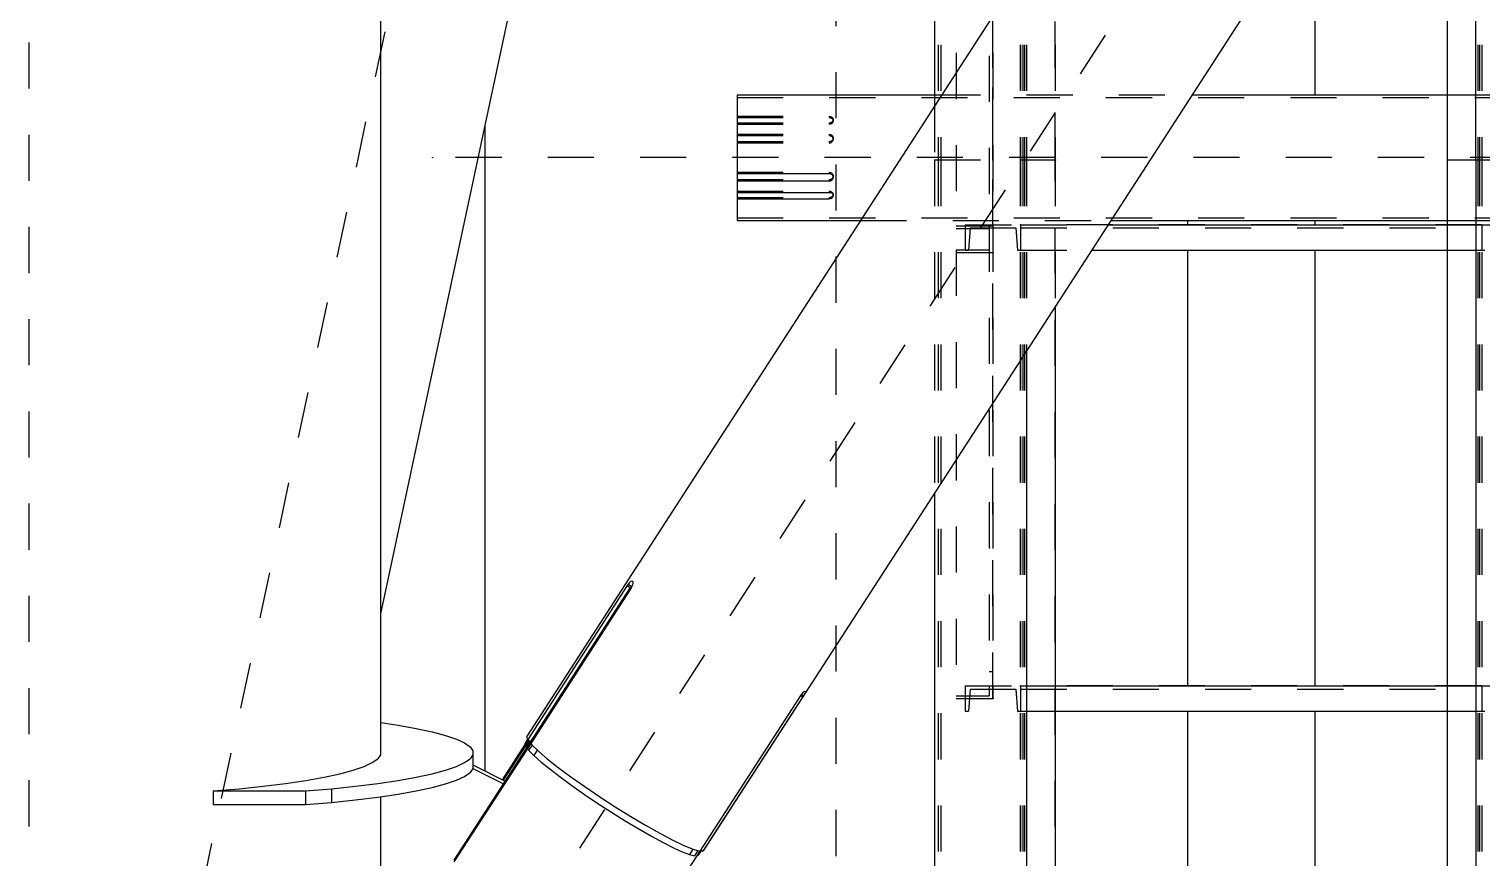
# Model space of a CAD drawing. Header units: millimetres. Extents: x 149919 to 150445, y 136651 to 136866.
# Drawn here: x 150370.813 to 150373.963, y 136711.202 to 136713 of the extents above; entities that cross this region are included whole.
import ezdxf

# ---------------------------------------------------------------- set-up
doc = ezdxf.new("R2010")
doc.units = ezdxf.units.MM
doc.header["$LTSCALE"] = 0.25
for name, pattern in [('CENTER', [50.8, 31.75, -6.35, 6.35, -6.35]), ('XKITLINE00', [0]), ('XKITLINE02', [4, 2, -2]), ('XKITLINE03', [6, 3, -1, 1, -1])]:
    doc.linetypes.add(name, pattern=pattern)

# ---------------------------------------------------------------- blocks, each defined once
blk = doc.blocks.new('çatıı')
at = {"color": 116, "linetype": 'XKITLINE02', "true_color": 0x136734}
for p, q in [((23097.16, 7919.31), (23097.16, 6234.33)), ((23097.69, 7919.31), (23097.69, 6234.33)), ((23114.92, 7919.31), (23114.93, 6234.33)), ((23115.01, 7919.31), (23115.01, 6234.33)), ((23115.46, 7919.31), (23115.46, 6234.33)), ((23115.86, 7919.31), (23115.86, 6234.33)), ((23116.31, 7919.31), (23116.31, 6234.33)), ((23122.51, 7919.31), (23122.51, 6234.33)), ((23214.14, 7919.31), (23214.14, 6234.33)), ((23214.54, 7919.31), (23214.53, 6234.33)), ((23214.99, 7919.31), (23214.99, 6234.33)), ((23101.01, 6317.52), (23101.01, 6219.49)), ((23108.21, 6316.94), (23108.21, 6214.27)), ((23109.01, 6317.52), (23109.01, 6214.27)), ((23053.51, 6247.88), (23053.51, 6240.3)), ((23053.51, 6247.88), (23276.48, 6247.88)), ((23096.31, 6248.48), (23152.2, 6248.48)), ((23207.49, 6248.48), (23233.68, 6248.48)), ((23096.31, 6246), (23096.31, 6234.33)), ((23053.51, 6243.79), (23073.51, 6243.79)), ((23053.51, 6243.5), (23073.51, 6243.5)), ((23053.51, 6242.39), (23073.51, 6242.39)), ((23053.51, 6242.11), (23073.51, 6242.11)), ((23073.51, 6243.79), (23073.77, 6243.75)), ((23073.51, 6243.79), (23073.51, 6243.5)), ((23073.51, 6243.5), (23073.77, 6243.47)), ((23073.51, 6242.39), (23073.77, 6242.42)), ((23073.51, 6242.39), (23073.51, 6242.11)), ((23073.51, 6242.11), (23073.77, 6242.14)), ((23073.77, 6243.75), (23074.01, 6243.66)), ((23073.77, 6243.47), (23074.01, 6243.38)), ((23073.77, 6242.42), (23074.01, 6242.52)), ((23073.77, 6242.42), (23073.77, 6242.14)), ((23073.77, 6242.14), (23074.01, 6242.24)), ((23074.01, 6243.66), (23074.2, 6243.51)), ((23074.01, 6243.38), (23074.04, 6243.36)), ((23074.01, 6242.52), (23074.2, 6242.68)), ((23074.01, 6242.24), (23074.2, 6242.4)), ((23074.04, 6243.36), (23074.2, 6243.23)), ((23074.2, 6243.51), (23074.32, 6243.31)), ((23074.2, 6243.23), (23074.32, 6243.03)), ((23074.32, 6242.87), (23074.2, 6242.68)), ((23074.32, 6242.59), (23074.2, 6242.4)), ((23074.32, 6243.31), (23074.36, 6243.09)), ((23074.32, 6243.03), (23074.36, 6242.81)), ((23074.33, 6242.95), (23074.32, 6242.87)), ((23074.36, 6242.81), (23074.32, 6242.59)), ((23074.36, 6243.09), (23074.33, 6242.95)), ((23074.36, 6243.09), (23074.36, 6242.81)), ((23053.51, 6239.91), (23073.51, 6239.91)), ((23053.51, 6239.63), (23073.51, 6239.63)), ((23053.51, 6239.58), (23053.51, 6237.38)), ((23053.51, 6238.31), (23073.51, 6238.31)), ((23073.51, 6239.91), (23073.77, 6239.87)), ((23073.51, 6239.91), (23073.51, 6239.63)), ((23073.51, 6239.63), (23073.77, 6239.59)), ((23073.51, 6238.31), (23073.77, 6238.38)), ((23073.51, 6238.31), (23073.51, 6238.02)), ((23073.77, 6239.87), (23074.01, 6239.76)), ((23073.77, 6239.87), (23073.77, 6239.59)), ((23073.77, 6239.59), (23074.01, 6239.48)), ((23073.77, 6238.38), (23074.01, 6238.47)), ((23073.77, 6238.06), (23074.01, 6238.19)), ((23074.01, 6239.76), (23074.2, 6239.58)), ((23074.01, 6239.48), (23074.2, 6239.3)), ((23074.01, 6238.47), (23074.2, 6238.65)), ((23074.04, 6238.22), (23074.01, 6238.19)), ((23074.04, 6238.22), (23074.2, 6238.37)), ((23074.2, 6239.58), (23074.32, 6239.36)), ((23074.2, 6239.3), (23074.32, 6239.08)), ((23074.32, 6238.87), (23074.2, 6238.65)), ((23074.32, 6238.59), (23074.2, 6238.37)), ((23074.32, 6239.36), (23074.36, 6239.11)), ((23074.36, 6239.11), (23074.32, 6238.87)), ((23074.32, 6239.08), (23074.36, 6238.83)), ((23074.36, 6238.83), (23074.32, 6238.59)), ((23074.36, 6239.11), (23074.36, 6238.83)), ((23053.51, 6238.02), (23073.51, 6238.02)), ((23073.51, 6238.02), (23073.77, 6238.06)), ((23096.31, 6234.33), (23116.31, 6234.33)), ((23096.31, 6234.33), (23116.31, 6234.33)), ((23096.31, 6234.33), (23096.31, 6162.01)), ((23097.16, 6234.33), (23097.16, 6075.83)), ((23097.69, 6234.33), (23097.69, 6075.29)), ((23114.93, 6234.33), (23114.93, 6058.06)), ((23115.01, 6234.33), (23122.51, 6234.33)), ((23115.01, 6234.33), (23115.01, 5549.66)), ((23115.01, 6234.33), (23115.01, 6056.67)), ((23115.01, 6234.33), (23122.51, 6234.33)), ((23115.46, 6234.33), (23115.46, 6057.52)), ((23115.86, 6234.33), (23115.86, 5549.66)), ((23116.31, 6234.33), (23116.31, 6192.95)), ((23122.51, 6234.33), (23122.51, 5549.66)), ((23122.51, 6234.33), (23122.51, 6202.55)), ((23207.49, 6234.33), (23214.99, 6234.33)), ((23207.49, 6234.33), (23214.99, 6234.33)), ((23207.49, 6234.33), (23207.49, 5611.72)), ((23214.14, 6234.33), (23214.14, 5549.66)), ((23214.54, 6234.33), (23214.54, 5550.5)), ((23214.99, 6234.33), (23214.99, 5549.66)), ((23214.99, 6234.33), (23214.99, 5550.5)), ((23053.51, 6231.67), (23073.51, 6231.67)), ((23053.51, 6231.37), (23053.51, 6230.05)), ((23053.51, 6230.05), (23073.51, 6230.05)), ((23073.51, 6231.67), (23073.77, 6231.63)), ((23073.51, 6231.67), (23073.51, 6231.37)), ((23073.51, 6230.05), (23073.51, 6230.05)), ((23073.77, 6231.63), (23074.01, 6231.5)), ((23074.01, 6231.5), (23074.04, 6231.46)), ((23074.04, 6231.46), (23074.2, 6231.32)), ((23074.2, 6231.32), (23074.32, 6231.1)), ((23074.32, 6231.1), (23074.36, 6230.85)), ((23074.36, 6230.85), (23074.34, 6230.71)), ((23074.36, 6230.85), (23074.36, 6230.57)), ((23053.51, 6227.58), (23073.51, 6227.58)), ((23053.51, 6227.3), (23053.51, 6226.47)), ((23053.51, 6227.09), (23053.51, 6221.8)), ((23053.51, 6226.47), (23053.51, 6225.89)), ((23053.51, 6226.19), (23073.51, 6226.19)), ((23073.51, 6227.58), (23073.77, 6227.54)), ((23073.51, 6227.58), (23073.51, 6227.3)), ((23073.51, 6226.19), (23073.53, 6226.19)), ((23073.77, 6227.54), (23074.01, 6227.44)), ((23073.77, 6227.54), (23073.77, 6227.26)), ((23074.01, 6227.44), (23074.2, 6227.29)), ((23074.2, 6227.29), (23074.32, 6227.09)), ((23074.32, 6227.09), (23074.36, 6226.87)), ((23074.36, 6226.87), (23074.33, 6226.73)), ((23074.36, 6226.87), (23074.36, 6226.59)), ((23053.51, 6224.24), (23053.51, 6222.33)), ((23053.51, 6222.24), (23053.51, 6221.6)), ((23053.51, 6221.8), (23276.48, 6221.8)), ((23053.51, 6221.6), (23053.51, 6221.43)), ((23080.28, 6221.2), (23134.57, 6221.2)), ((23101.01, 6220.07), (23109.01, 6220.07)), ((23101.01, 6219.49), (23108.21, 6219.49)), ((23103.01, 6220.27), (23103.01, 6214.77)), ((23103.01, 6220.27), (23115.01, 6220.27)), ((23103.01, 6220.27), (23103.01, 6214.77)), ((23104.07, 6219.57), (23103.69, 6214.77)), ((23104.07, 6219.57), (23103.69, 6214.77)), ((23104.07, 6219.57), (23113.94, 6219.57)), ((23108.21, 6220.09), (23108.21, 6118.11)), ((23108.21, 6220.09), (23109.01, 6220.09)), ((23109.01, 6220.09), (23109.01, 6117.52)), ((23113.94, 6219.57), (23114.33, 6214.77)), ((23113.94, 6219.57), (23114.33, 6214.77)), ((23115.01, 6220.27), (23115.01, 6214.77)), ((23115.01, 6220.27), (23133.97, 6220.27)), ((23115.01, 6220.27), (23115.01, 6214.77)), ((23115.01, 6220.27), (23115.01, 6214.77)), ((23115.01, 6219.57), (23214.99, 6219.57)), ((23207.49, 6221.2), (23233.69, 6221.2)), ((23207.49, 6220.27), (23214.99, 6220.27)), ((23214.99, 6220.27), (23214.99, 6214.77)), ((23214.99, 6220.27), (23214.99, 6214.77)), ((23214.99, 6220.27), (23226.99, 6220.27)), ((23214.99, 6220.27), (23214.99, 6214.77)), ((23101.01, 6214.84), (23101.01, 6117.52)), ((23101.01, 6214.84), (23108.21, 6214.84)), ((23101.01, 6214.26), (23109.01, 6214.26)), ((23103.01, 6214.77), (23103.69, 6214.77)), ((23108.21, 6214.27), (23109.01, 6214.27)), ((23114.33, 6214.77), (23115.01, 6214.77)), ((23115.01, 6214.77), (23130.41, 6214.77)), ((23207.49, 6214.77), (23214.99, 6214.77)), ((23214.99, 6214.77), (23215.67, 6214.77)), ((23108.21, 6123.35), (23109.01, 6123.35)), ((23103.01, 6120.27), (23103.01, 6114.77)), ((23103.01, 6120.27), (23115.01, 6120.27)), ((23103.01, 6120.27), (23103.01, 6114.77)), ((23104.07, 6119.57), (23103.69, 6114.77)), ((23104.07, 6119.57), (23103.69, 6114.77)), ((23104.07, 6119.57), (23113.94, 6119.57)), ((23113.94, 6119.57), (23114.33, 6114.77)), ((23113.94, 6119.57), (23114.33, 6114.77)), ((23115.01, 6120.27), (23115.01, 6114.77)), ((23115.01, 6120.27), (23122.51, 6120.27)), ((23115.01, 6120.27), (23115.01, 6114.77)), ((23115.01, 6120.27), (23115.01, 6114.77)), ((23115.01, 6119.57), (23214.99, 6119.57)), ((23207.49, 6120.27), (23214.99, 6120.27)), ((23214.99, 6120.27), (23214.99, 6114.77)), ((23214.99, 6120.27), (23214.99, 6114.77)), ((23214.99, 6120.27), (23226.99, 6120.27)), ((23214.99, 6120.27), (23214.99, 6114.77)), ((23101.01, 6118.11), (23108.21, 6118.11)), ((23101.01, 6117.52), (23109.01, 6117.52)), ((23103.01, 6114.77), (23103.69, 6114.77)), ((23114.33, 6114.77), (23115.01, 6114.77)), ((23115.01, 6114.77), (23122.51, 6114.77)), ((23207.49, 6114.77), (23214.99, 6114.77)), ((23214.99, 6114.77), (23215.67, 6114.77))]:
    blk.add_line(p, q, dxfattribs=at)
at = {"color": 1, "linetype": 'XKITLINE03'}
for p, q in [((23109.01, 6234.33), (23109.01, 7919.31)), ((23122.51, 6234.33), (23122.51, 7919.31)), ((23214.99, 7919.31), (23214.99, 6234.33)), ((23109.01, 6220.07), (23109.01, 6317.52)), ((23342.5, 6234.84), (22987.5, 6234.84)), ((23122.51, 5549.66), (23122.51, 6234.33)), ((23214.99, 6234.33), (23214.99, 5549.66)), ((23214.99, 6220.27), (23115.01, 6220.27)), ((23115.01, 6220.27), (23115.01, 6220.27)), ((23214.99, 6220.27), (23214.99, 6220.27)), ((23109.01, 6117.52), (23109.01, 6214.26)), ((23214.99, 6120.27), (23115.01, 6120.27)), ((23115.01, 6120.27), (23115.01, 6120.27)), ((23214.99, 6120.27), (23214.99, 6120.27))]:
    blk.add_line(p, q, dxfattribs=at)
at = {"color": 8, "linetype": 'CENTER'}
for p, q in [((22900, 5629.8), (22900, 7286.23)), ((22900, 5900.27), (23075, 6720.27)), ((22900, 5900.27), (23430, 6720.27)), ((23075, 4763.35), (23075, 6431.43))]:
    blk.add_line(p, q, dxfattribs=at)
at = {"color": 7, "linetype": 'XKITLINE00'}
for p, q in [((23096.31, 6697.45), (23096.31, 6246)), ((23213.68, 6343.61), (23213.68, 6234.33)), ((23207.49, 6334.02), (23207.49, 6234.33)), ((23053.51, 6248.48), (23053.51, 6237.38)), ((23053.51, 6248.48), (23096.31, 6248.48)), ((23152.2, 6248.48), (23207.49, 6248.48)), ((23053.51, 6237.38), (23053.51, 6231.37)), ((23207.49, 6234.33), (23213.68, 6234.33)), ((23207.49, 6234.33), (23213.68, 6234.33)), ((23207.49, 6234.33), (23207.49, 5923.1)), ((23213.68, 6234.33), (23233.68, 6234.33)), ((23213.69, 6234.33), (23233.69, 6234.33)), ((23213.69, 6234.33), (23213.69, 5923.1)), ((23053.51, 6231.37), (23073.51, 6231.37)), ((23053.51, 6230.05), (23053.51, 6227.3)), ((23053.51, 6229.77), (23073.51, 6229.77)), ((23073.51, 6231.37), (23073.77, 6231.31)), ((23073.51, 6230.05), (23073.77, 6230.09)), ((23073.51, 6230.05), (23073.51, 6229.77)), ((23073.51, 6229.77), (23073.77, 6229.81)), ((23073.77, 6231.31), (23074.01, 6231.21)), ((23073.77, 6230.09), (23074.01, 6230.21)), ((23073.77, 6230.09), (23073.77, 6229.81)), ((23073.77, 6229.81), (23074.01, 6229.93)), ((23074.01, 6231.21), (23074.2, 6231.04)), ((23074.01, 6230.21), (23074.2, 6230.38)), ((23074.01, 6229.93), (23074.2, 6230.1)), ((23074.2, 6231.04), (23074.32, 6230.82)), ((23074.32, 6230.61), (23074.2, 6230.38)), ((23074.32, 6230.32), (23074.2, 6230.1)), ((23074.32, 6230.82), (23074.36, 6230.57)), ((23074.34, 6230.71), (23074.32, 6230.61)), ((23074.36, 6230.57), (23074.32, 6230.32)), ((23053.51, 6227.3), (23073.51, 6227.3)), ((23053.51, 6226.07), (23053.51, 6221.43)), ((23053.51, 6225.89), (23073.51, 6225.89)), ((23073.51, 6227.3), (23073.77, 6227.26)), ((23073.51, 6226.19), (23073.51, 6225.89)), ((23073.51, 6225.89), (23073.77, 6225.94)), ((23073.53, 6226.19), (23073.77, 6226.22)), ((23073.77, 6227.26), (23074.01, 6227.16)), ((23073.77, 6226.22), (23074.01, 6226.3)), ((23073.77, 6225.94), (23074.01, 6226.02)), ((23074.01, 6227.16), (23074.2, 6227.01)), ((23074.01, 6226.3), (23074.04, 6226.33)), ((23074.01, 6226.02), (23074.2, 6226.18)), ((23074.04, 6226.33), (23074.2, 6226.46)), ((23074.2, 6227.01), (23074.32, 6226.81)), ((23074.32, 6226.65), (23074.2, 6226.46)), ((23074.32, 6226.37), (23074.2, 6226.18)), ((23074.32, 6226.81), (23074.36, 6226.59)), ((23074.33, 6226.73), (23074.32, 6226.65)), ((23074.36, 6226.59), (23074.32, 6226.37)), ((23053.51, 6221.43), (23053.51, 6221.2)), ((23053.51, 6221.2), (23080.28, 6221.2)), ((23133.97, 6220.27), (23207.49, 6220.27)), ((23134.57, 6221.2), (23207.49, 6221.2)), ((23130.41, 6214.77), (23207.49, 6214.77)), ((23122.51, 6202.55), (23122.51, 5923.1)), ((23116.31, 6192.95), (23116.31, 6056.67)), ((23096.31, 6162.01), (23096.31, 6076.68)), ((23122.51, 6120.27), (23207.49, 6120.27)), ((23122.51, 6114.77), (23207.49, 6114.77))]:
    blk.add_line(p, q, dxfattribs=at)
at = {"color": 8, "linetype": 'XKITLINE00'}
for p, q in [((22976.2, 6677.02), (22976.2, 6105.29)), ((23283.64, 6535.83), (23007.88, 6109.19)), ((23322.11, 6511.36), (23046.35, 6084.72)), ((23010.92, 6298.59), (22976.2, 6135.9)), ((23178.8, 6289.63), (23178.8, 6248.48)), ((22998.8, 6241.8), (22998.8, 6101.84)), ((23151.2, 6221.2), (23151.2, 6220.27)), ((23178.8, 6221.2), (23178.8, 6220.27)), ((23151.2, 6214.77), (23151.2, 6120.27)), ((23178.8, 6214.77), (23178.8, 6120.27)), ((23030.35, 6141.58), (22992.14, 6082.46)), ((23029.72, 6142), (23008.13, 6108.6)), ((23030.35, 6141.35), (23008.77, 6107.95)), ((23030.36, 6141.18), (23008.77, 6107.78)), ((23029.93, 6142.31), (23029.72, 6142)), ((23029.72, 6142), (23030.53, 6141.48)), ((23030.14, 6142.58), (23029.93, 6142.31)), ((23029.93, 6142.31), (23030.7, 6141.82)), ((23030.32, 6142.81), (23030.14, 6142.58)), ((23030.41, 6142.91), (23030.32, 6142.81)), ((23030.35, 6141.58), (23030.35, 6141.35)), ((23030.35, 6141.58), (23030.53, 6141.47)), ((23030.35, 6141.35), (23030.42, 6141.29)), ((23030.55, 6141.52), (23030.36, 6141.18)), ((23030.41, 6142.91), (23030.5, 6142.96)), ((23030.5, 6142.96), (23030.67, 6143.02)), ((23030.72, 6141.86), (23030.55, 6141.52)), ((23030.67, 6143.02), (23030.81, 6143)), ((23030.84, 6142.18), (23030.72, 6141.86)), ((23030.81, 6143), (23030.9, 6142.89)), ((23030.91, 6142.47), (23030.84, 6142.18)), ((23030.9, 6142.89), (23030.93, 6142.71)), ((23030.93, 6142.71), (23030.91, 6142.47)), ((23067.5, 6118.47), (23067.27, 6118.17)), ((23067.48, 6118.43), (23067.89, 6118.17)), ((23067.72, 6118.73), (23067.5, 6118.47)), ((23067.92, 6118.94), (23067.72, 6118.73)), ((23068.08, 6118.46), (23067.9, 6118.17)), ((23067.92, 6118.94), (23068.1, 6119.08)), ((23068.24, 6118.7), (23068.08, 6118.46)), ((23068.1, 6119.08), (23068.23, 6119.15)), ((23068.23, 6119.15), (23068.32, 6119.14)), ((23068.3, 6118.81), (23068.24, 6118.7)), ((23068.33, 6118.91), (23068.3, 6118.81)), ((23068.32, 6119.14), (23068.35, 6119.06)), ((23068.35, 6119.06), (23068.33, 6118.91)), ((23067.06, 6117.85), (23045.47, 6084.45)), ((23067.69, 6117.85), (23046.1, 6084.45)), ((23067.27, 6118.17), (23067.06, 6117.85)), ((23067.25, 6118.13), (23067.68, 6117.86)), ((23067.9, 6118.17), (23067.69, 6117.85)), ((22976.2, 6112.31), (22980.04, 6111.74)), ((23151.2, 6114.77), (23151.2, 6020.27)), ((23178.8, 6114.77), (23178.8, 6020.27)), ((22980.04, 6111.74), (22983.97, 6111.04)), ((22983.97, 6111.04), (22987.4, 6110.3)), ((22987.4, 6110.3), (22990.3, 6109.53)), ((22990.3, 6109.53), (22992.65, 6108.72)), ((23007.88, 6109.19), (23008.13, 6108.6)), ((22976.2, 6106.22), (22976.22, 6106.18)), ((22976.22, 6106.18), (22976.22, 6105.32)), ((23008.77, 6107.8), (22992.14, 6082.08)), ((22992.65, 6108.72), (22994.43, 6107.89)), ((22994.43, 6107.89), (22995.62, 6107.04)), ((22995.62, 6107.04), (22996.22, 6106.18)), ((22996.22, 6106.18), (22996.22, 6105.32)), ((23007.52, 6107.53), (23002.6, 6099.91)), ((23007.61, 6107.29), (23002.79, 6099.82)), ((23007.55, 6107.85), (23007.49, 6107.67)), ((23007.49, 6107.67), (23007.55, 6107.42)), ((23008.09, 6108.69), (23007.55, 6107.85)), ((23008.26, 6108.51), (23007.55, 6107.42)), ((23007.55, 6107.42), (23007.71, 6107.1)), ((23008.52, 6108.35), (23007.71, 6107.1)), ((23007.71, 6107.1), (23007.96, 6106.94)), ((23008.13, 6108.6), (23008.77, 6108.19)), ((23009.07, 6107.43), (23008.33, 6106.29)), ((23008.33, 6106.29), (23009.44, 6105.17)), ((23008.52, 6108.35), (23008.77, 6108.19)), ((23008.77, 6107.95), (23008.77, 6107.8)), ((23008.77, 6107.95), (23008.84, 6107.89)), ((23008.77, 6107.78), (23009.04, 6107.46)), ((23009.04, 6107.46), (23010.46, 6106.09)), ((23010.2, 6106.35), (23009.44, 6105.17)), ((23010.46, 6106.09), (23012.38, 6104.46)), ((22970.3, 6101.98), (22972.65, 6102.79)), ((22972.65, 6102.79), (22974.43, 6103.62)), ((22974.43, 6103.62), (22975.62, 6104.47)), ((22976.22, 6105.32), (22975.62, 6104.47)), ((22990.3, 6101.98), (22992.65, 6102.79)), ((22992.65, 6102.79), (22994.43, 6103.62)), ((22994.43, 6103.62), (22995.62, 6104.47)), ((22996.22, 6105.32), (22995.62, 6104.47)), ((22996.22, 6105.32), (22996.22, 6102.35)), ((22996.22, 6103.15), (23003.22, 6099.6)), ((23009.44, 6105.17), (23010.97, 6103.81)), ((23010.97, 6103.81), (23012.89, 6102.25)), ((23012.38, 6104.46), (23014.75, 6102.59)), ((22955.63, 6099.11), (22960.04, 6099.76)), ((22960.04, 6099.76), (22963.97, 6100.46)), ((22963.97, 6100.46), (22967.4, 6101.21)), ((22967.4, 6101.21), (22970.3, 6101.98)), ((22975.63, 6099.11), (22980.04, 6099.76)), ((22980.04, 6099.76), (22983.97, 6100.46)), ((22983.97, 6100.46), (22987.4, 6101.21)), ((22987.4, 6101.21), (22990.3, 6101.98)), ((22990.3, 6099.01), (22992.65, 6099.81)), ((22992.65, 6099.81), (22994.43, 6100.64)), ((22994.43, 6100.64), (22995.62, 6101.49)), ((22996.22, 6102.35), (22995.62, 6101.49)), ((22996.22, 6102.38), (23002.85, 6099.02)), ((23012.89, 6102.25), (23015.14, 6100.52)), ((23014.75, 6102.59), (23017.5, 6100.55)), ((23015.14, 6100.52), (23017.68, 6098.66)), ((23017.5, 6100.55), (23020.54, 6098.41)), ((22939.95, 6097.48), (22945.55, 6097.97)), ((22939.95, 6097.48), (22959.95, 6097.48)), ((22939.95, 6097.48), (22939.95, 6094.51)), ((22945.55, 6097.97), (22950.79, 6098.51)), ((22950.79, 6098.51), (22955.63, 6099.11)), ((22959.95, 6097.48), (22965.55, 6097.97)), ((22959.95, 6097.48), (22959.95, 6094.51)), ((22965.55, 6097.97), (22970.79, 6098.51)), ((22965.55, 6097.97), (22965.55, 6094.99)), ((22970.79, 6098.51), (22975.63, 6099.11)), ((22975.63, 6096.14), (22980.04, 6096.79)), ((22980.04, 6096.79), (22983.97, 6097.49)), ((22983.97, 6097.49), (22987.4, 6098.23)), ((22987.4, 6098.23), (22990.3, 6099.01)), ((23017.68, 6098.66), (23020.43, 6096.74)), ((23020.43, 6096.74), (23023.33, 6094.79)), ((23020.54, 6098.41), (23023.78, 6096.22)), ((22939.95, 6094.51), (22959.95, 6094.51)), ((22959.95, 6094.51), (22965.55, 6094.99)), ((22965.55, 6094.99), (22970.79, 6095.53)), ((22970.79, 6095.53), (22975.63, 6096.14)), ((22976.2, 6096.22), (22976.19, 6003.21)), ((23023.33, 6094.79), (23026.31, 6092.86)), ((23023.78, 6096.22), (23027.12, 6094.05)), ((23027.12, 6094.05), (23030.46, 6091.97)), ((23026.31, 6092.86), (23029.29, 6091)), ((23029.29, 6091), (23032.19, 6089.26)), ((23030.46, 6091.97), (23033.7, 6090.04)), ((23033.7, 6090.04), (23036.74, 6088.32)), ((23032.19, 6089.26), (23034.94, 6087.69)), ((23034.94, 6087.69), (23037.48, 6086.31)), ((23036.74, 6088.32), (23039.48, 6086.87)), ((23045.46, 6084.45), (23028.85, 6058.74)), ((23037.48, 6086.31), (23039.73, 6085.17)), ((23039.48, 6086.87), (23041.85, 6085.72)), ((23039.73, 6085.17), (23041.65, 6084.3)), ((23041.65, 6084.3), (23043.18, 6083.72)), ((23041.85, 6085.72), (23043.78, 6084.91)), ((23043.92, 6084.86), (23043.18, 6083.72)), ((23043.78, 6084.91), (23045.19, 6084.47)), ((23044.99, 6084.53), (23044.28, 6083.43)), ((23045.71, 6084.7), (23044.91, 6083.45)), ((23045.78, 6084.66), (23045.07, 6083.56)), ((23045.19, 6084.47), (23045.47, 6084.45)), ((23045.66, 6084.74), (23046.1, 6084.45)), ((23045.66, 6084.74), (23045.71, 6084.7)), ((23046.35, 6084.72), (23046.1, 6084.45)), ((23043.18, 6083.72), (23044.28, 6083.43)), ((23044.84, 6083.49), (23044.91, 6083.45)), ((23044.91, 6083.45), (23045.07, 6083.56))]:
    blk.add_line(p, q, dxfattribs=at)
at = {"color": 1, "linetype": 'XKITLINE00'}
for centre in [(22987.5, 6234.84), (23109.01, 6234.33), (23122.51, 6234.33), (23122.51, 6234.33), (23214.99, 6234.33), (23214.99, 6234.33), (23109.01, 6220.07), (23115.01, 6220.27), (23115.01, 6220.27), (23214.99, 6220.27), (23214.99, 6220.27), (23109.01, 6214.26), (23115.01, 6120.27), (23115.01, 6120.27), (23214.99, 6120.27), (23214.99, 6120.27), (23109.01, 6117.52)]:
    blk.add_circle(centre, 0.05, dxfattribs=at)

msp = doc.modelspace()

# ---------------------------------------------------------------- block references
at = {"xscale": 0.009999943142843078, "yscale": 0.009999943142843078, "zscale": 0.009999943142843078}
msp.add_blockref('çatıı', (150141.8141, 136650.3731), dxfattribs=at)

doc.saveas('drawing.dxf')
